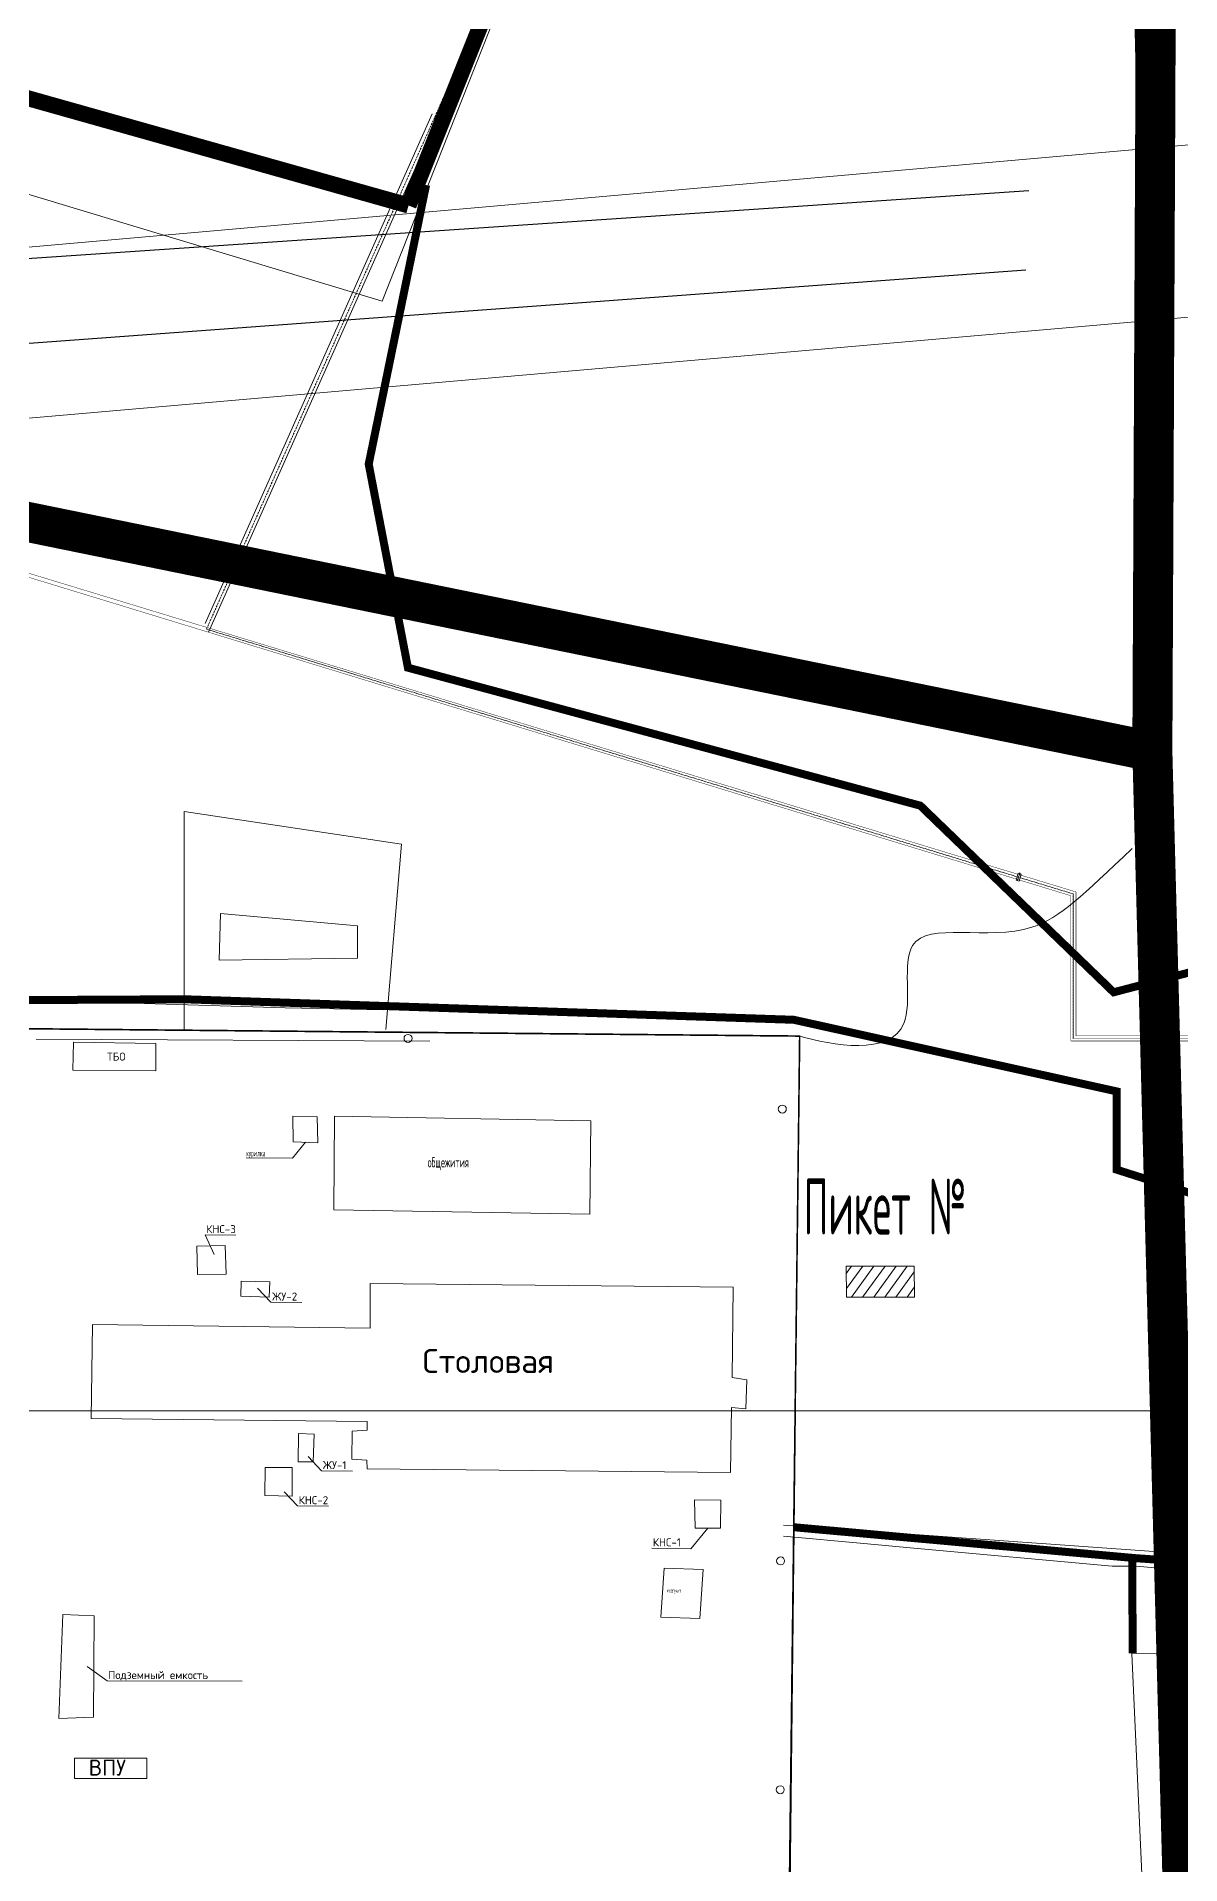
# Model space of a CAD drawing. Header units: millimetres. Extents: x 519 to 9564855, y -810 to 5021775.
# Drawn here: x 9529345.4 to 9529488.3, y 4999943.3 to 5000171.7 of the extents above; entities that cross this region are included whole.
import ezdxf

# ---------------------------------------------------------------- set-up
doc = ezdxf.new("R2010")
doc.units = ezdxf.units.MM
doc.header["$LTSCALE"] = 2
doc.header["$MEASUREMENT"] = 0
for name, pattern in [('1', [0]), ('CENTER2', [28.575, 19.05, -3.175, 3.175, -3.175]), ('DASHED', [0.75, 0.5, -0.25]), ('HIDDEN', [0.1875, 0.125, -0.0625]), ('HIDDEN2', [4.7625, 3.175, -1.5875])]:
    doc.linetypes.add(name, pattern=pattern)
for name, color, linetype in [('GRID_PULKOVO', 7, 'Continuous'), ('Kanalizacia', 252, '1'), ('MTAG ОТОПЛЕНИЯ', 30, 'Continuous'), ('NEW ОТОПЛЕНИЯ', 1, 'Continuous'), ('ograda', 252, 'Ограда металлическая на фундаменте'), ('ROAD_GROUND', 9, 'Continuous'), ('Stolb', 1, '1'), ('zdanie', 8, '1')]:
    doc.layers.add(name, color=color, linetype=linetype)
for name, color, linetype, lineweight in [('В.волж.подача', 171, 'Continuous', 30), ('Л.фунд.', 7, 'Continuous', 40), ('Оптиковолоконный кабель', 220, 'CAB6', 20), ('связь', 4, 'Continuous', 13), ('Электро', 1, 'Continuous', 30), ('Электроснаб', 1, 'Continuous', 18), ('Электроснабжене', 1, 'Continuous', 18)]:
    doc.layers.add(name, color=color, linetype=linetype, lineweight=lineweight)
doc.styles.get("Standard").update_dxf_attribs({"font": 'isocpeur.ttf', "width": 0.5})
doc.linetypes.add('CAB', pattern='A,0.7,-0.43403,["K",Standard,S=0.9,R=0,X=-0.4,Y=-0.3],-0.8', length=1.93403)
doc.linetypes.add('CAB6', pattern='A,0.9,-0.9,["6",Standard,S=0.9,R=0,X=-0.8,Y=-0.4],11', length=12.8)
doc.linetypes.add('Кабель подземный низкого напряжения', pattern='A,2.25,-1,[12,митяй.shx,S=0.005,R=0,X=0,Y=0],4.5,[12,митяй.shx,S=0.005,R=180,X=0,Y=0],-1,2.25', length=11)
doc.linetypes.add('Ограда металлическая на фундаменте', pattern='A,0.75,-0.5,0.5,[1,митяй.shx,S=0.05,R=0,X=0,Y=0],-0.5,0.5,-0.5,0.75', length=4)

msp = doc.modelspace()

# ---------------------------------------------------------------- hatches: boundary and pattern name
at = {"linetype": 'ByBlock', "lineweight": 0, "ltscale": 80}
h = msp.add_hatch(dxfattribs=at)
h.set_pattern_fill('ANSI31', color=0, scale=9, angle=9, style=0)
h.set_pattern_definition([(54, (7e-05, 0.0136), (-0.91014411867, 0.66125840883), [])])
h.paths.add_polyline_path([(9529446.53978, 5000018.08916), (9529446.59508, 5000014.21445), (9529455.08393, 5000014.21427), (9529455.02863, 5000018.08898)])

# ---------------------------------------------------------------- linework, layer by layer
at = {"color": 132, "lineweight": 0, "ltscale": 2000}
msp.add_line((9529388.558, 5000138.672, -0.129), (9529409.488, 5000191.572, -0.129), dxfattribs=at)
at = {"color": 40, "lineweight": 0, "ltscale": 2000}
msp.add_line((9529335.238, 5000154.782, -0.129), (9529388.558, 5000138.672, -0.129), dxfattribs=at)
at = {"color": 0, "linetype": 'ByBlock', "lineweight": 0, "ltscale": 80}
for p, q in [((9529446.53978, 5000018.08916), (9529455.02863, 5000018.08898)), ((9529446.53978, 5000018.08916), (9529446.59508, 5000014.21445)), ((9529455.02863, 5000018.08898), (9529455.08393, 5000014.21427)), ((9529446.59508, 5000014.21445), (9529455.08393, 5000014.21427))]:
    msp.add_line(p, q, dxfattribs=at)
at = {"lineweight": 0}
msp.add_line((9529438.708, 4999985.71378, -0.12603), (9529484.97153, 4999982.39392), dxfattribs=at)
at = {"color": 5, "lineweight": 0}
for p, q in [((9529448.7324, 4999983.42132, -0.129), (9529438.708, 4999984.34428, -0.129)), ((9529479.788, 4999980.562, -0.129), (9529455.01092, 4999982.84325, -0.129))]:
    msp.add_line(p, q, dxfattribs=at)
at = {"color": 5, "lineweight": 0, "ltscale": 5000}
for p, q in [((9529448.7324, 4999983.42132, -0.129), (9529455.01092, 4999982.84325, -0.129)), ((9529482.788, 4999980.562, -0.129), (9529494.628, 4999979.552, -0.129))]:
    msp.add_line(p, q, dxfattribs=at)
at = {"color": 40, "linetype": 'DASHED', "lineweight": 0, "ltscale": 5}
msp.add_line((9529479.788, 4999980.562, -0.129), (9529482.788, 4999980.562, -0.129), dxfattribs=at)
at = {"color": 132, "linetype": 'ByBlock', "lineweight": 0, "const_width": 2, "elevation": -0.129}
for points in [[(9529391.858, 5000150.632), (9529391.858, 5000150.632), (9529391.858, 5000150.632), (9529391.858, 5000150.632), (9529448.0902, 5000291.37535)], [(9529338.508, 5000165.672), (9529338.508, 5000165.672), (9529338.508, 5000165.672), (9529338.508, 5000165.672), (9529391.858, 5000150.632)]]:
    msp.add_lwpolyline(points, dxfattribs=at)
at = {"color": 3, "linetype": 'ByBlock', "lineweight": 0, "ltscale": 2, "const_width": 0.2, "elevation": -0.0749}
msp.add_lwpolyline([(9529439.3088, 4999929.1994), (9529342.2231, 4999929.3051), (9529343.7606, 5000047.7532), (9529440.73, 5000046.83), (9529439.3088, 4999929.1994)], dxfattribs=at)
at = {"linetype": 'Continuous', "lineweight": 0}
for points, elevation in [([(9529440.6633, 5000045.8238), (9529440.73, 5000046.83)], -0.0097), ([(9529440.6633, 5000045.8238), (9529440.73, 5000046.83)], -0.0846), ([(9529440.6633, 5000045.8238), (9529440.73, 5000046.83)], -0.0846), ([(9529380.5191, 5000033.5019), (9529380.4556, 5000036.7362), (9529377.3811, 5000036.8416)], 3.5722), ([(9529377.3811, 5000036.8416), (9529377.4446, 5000033.6073), (9529380.5191, 5000033.5019)], 3.5722), ([(9529380.5191, 5000033.5019), (9529380.4556, 5000036.7362), (9529377.3811, 5000036.8416)], 3.5722), ([(9529377.3811, 5000036.8416), (9529377.4446, 5000033.6073), (9529380.5191, 5000033.5019)], 3.5722), ([(9529382.6216, 5000036.8123), (9529382.5167, 5000025.1328), (9529414.5172, 5000024.5722)], 0.1092), ([(9529414.5172, 5000024.5722), (9529414.6221, 5000036.2517), (9529382.6216, 5000036.8123)], 0.1092), ([(9529371.56676, 5000031.61069), (9529377.34227, 5000031.59174), (9529378.98185, 5000033.5546)], 25.0928), ([(9529371.56676, 5000031.61069), (9529377.34227, 5000031.59174), (9529378.98185, 5000033.5546)], 25.0928), ([(9529386.7064, 4999998.4221), (9529386.6731, 4999997.571), (9529384.8288, 4999997.4711), (9529384.7778, 4999993.9701), (9529386.6251, 4999993.8082), (9529386.6845, 4999992.7541), (9529432.0758, 4999992.2792), (9529432.1956, 5000000.4021), (9529434.0006, 5000000.2511), (9529434.1419, 5000003.8728), (9529432.2885, 5000004.1418), (9529432.4361, 5000015.4499)], 2.5006), ([(9529387.0448, 5000015.9248), (9529432.4361, 5000015.4499)], 4.8902), ([(9529427.5932, 4999988.8831), (9529430.8672, 4999988.845), (9529430.836, 4999985.3394), (9529427.6582, 4999985.3481), (9529427.5932, 4999988.8831)], -0.0385), ([(9529422.23879, 4999982.84708), (9529427.1435, 4999982.74449), (9529429.2471, 4999985.34375)], 25.0928), ([(9529422.23879, 4999982.84708), (9529427.1435, 4999982.74449), (9529429.2471, 4999985.34375)], 25.0928), ([(9529428.6549, 4999980.1508), (9529423.7859, 4999980.3189), (9529423.3897, 4999974.2177)], -0.1121), ([(9529423.3897, 4999974.2177), (9529428.2587, 4999974.0496), (9529428.6549, 4999980.1508)], -0.0818)]:
    msp.add_lwpolyline(points, dxfattribs=dict(at, elevation=elevation))
at = {"lineweight": 0}
for points, elevation in [([(9529350.0092, 5000046.0728), (9529360.2699, 5000045.8925), (9529360.2928, 5000042.4868), (9529349.9232, 5000042.5834), (9529350.0092, 5000046.0728)], -0.5125), ([(9529367.55815, 5000019.53791), (9529366.44037, 5000021.97973), (9529370.28715, 5000021.95189)], 25.0928), ([(9529372.99412, 5000015.34203), (9529374.66663, 5000013.55988), (9529378.51342, 5000013.53203)], 25.0928), ([(9529379.32826, 4999994.26912), (9529381.00077, 4999992.48697), (9529384.84756, 4999992.45912)], 25.0928), ([(9529376.316, 4999989.89099), (9529377.98852, 4999988.10884), (9529381.8353, 4999988.08099)], 25.0928), ([(9529422.23879, 4999982.84708), (9529422.23879, 4999982.84708), (9529427.1435, 4999982.74449)], 25.0928), ([(9529422.23879, 4999982.84708), (9529422.23879, 4999982.84708), (9529427.1435, 4999982.74449)], 25.0928), ([(9529351.70324, 4999968.05908), (9529354.20037, 4999966.2565), (9529371.06314, 4999966.22866)], -0.5045)]:
    msp.add_lwpolyline(points, dxfattribs=dict(at, elevation=elevation))
at = {"lineweight": 0, "ltscale": 2000}
msp.add_open_spline([(9529482.27931, 5000070.25483), (9529476.09157, 5000064.48737, -0.129), (9529468.949, 5000056.99629, -0.129), (9529451.5691, 5000063.03887, -0.129), (9529456.88994, 5000043.43886, -0.129), (9529444.70212, 5000045.67157, -0.129), (9529440.73, 5000046.83, -0.0097)], degree=3, knots=[0, 0, 0, 0, 8.953323406, 22.970017024, 32.780756038, 47.874474434, 47.874474434, 47.874474434, 47.874474434], dxfattribs=at)
at = {"layer": 'GRID_PULKOVO', "lineweight": 0}
msp.add_line((9519000, 5000000), (9533000, 5000000), dxfattribs=at)
at = {"layer": 'Kanalizacia', "lineweight": 0}
for points, elevation in [([(9529385.4977, 5000056.5837), (9529385.4848, 5000060.6058), (9529368.3673, 5000062.152), (9529368.2013, 5000056.3184), (9529385.4977, 5000056.5837)], -0.6849), ([(9529369.0558, 5000017.083), (9529365.4988, 5000017.0183), (9529365.419, 5000020.5732), (9529368.9249, 5000020.6609), (9529369.0558, 5000017.083)], -0.5317), ([(9529374.5135, 5000016.1026), (9529374.4369, 5000014.1945), (9529370.8884, 5000014.3095), (9529370.939, 5000016.2034), (9529374.5135, 5000016.1026)], -0.4803), ([(9529378.0642, 4999993.6345), (9529379.9566, 4999993.6243), (9529380.0581, 4999997.064), (9529378.1186, 4999997.1724), (9529378.0642, 4999993.6345)], -0.3362), ([(9529373.9261, 4999992.9291), (9529373.8875, 4999989.4038), (9529377.3036, 4999989.3345), (9529377.3296, 4999992.9081), (9529373.9261, 4999992.9291)], -0.3359), ([(9529427.5932, 4999988.8831), (9529430.8672, 4999988.845), (9529430.836, 4999985.3394), (9529427.6582, 4999985.3481), (9529427.5932, 4999988.8831)], -0.0385), ([(9529348.1594, 4999961.5402), (9529352.4776, 4999961.6941), (9529352.5781, 4999974.3832), (9529348.6522, 4999974.5425), (9529348.1594, 4999961.5402)], -0.5045)]:
    msp.add_lwpolyline(points, dxfattribs=dict(at, elevation=elevation))
at = {"layer": 'MTAG ОТОПЛЕНИЯ', "lineweight": 0}
msp.add_line((9529366.87825, 5000097.29029, -0.129), (9529395.37833, 5000161.30251, -0.129), dxfattribs=at)
at = {"layer": 'MTAG ОТОПЛЕНИЯ', "lineweight": 0, "const_width": 0.052, "elevation": -0.129, "flags": 128}
msp.add_lwpolyline([(9529335.26403, 5000106.95969), (9529474.61568, 5000064.36924)], dxfattribs=at)
msp.add_lwpolyline([(9529335.26403, 5000106.95969), (9529474.61568, 5000064.36924)], dxfattribs=at)
at = {"layer": 'MTAG ОТОПЛЕНИЯ', "linetype": 'Continuous', "lineweight": 0, "const_width": 0.052, "elevation": -0.129, "flags": 128}
for points in [[(9529474.61574, 5000046.21685), (9529474.61568, 5000064.36924)], [(9529474.61574, 5000046.21685), (9529474.61568, 5000064.36924)], [(9529474.61574, 5000046.21684), (9529547.19074, 5000046.22155)]]:
    msp.add_lwpolyline(points, dxfattribs=at)
at = {"layer": 'NEW ОТОПЛЕНИЯ', "lineweight": 0}
msp.add_line((9529366.44864, 5000098.39294, -0.129), (9529394.8118, 5000162.09764, -0.129), dxfattribs=at)
at = {"layer": 'NEW ОТОПЛЕНИЯ', "linetype": 'Continuous', "lineweight": 0, "const_width": 0.052, "elevation": -0.129, "flags": 128}
for points in [[(9529335.79466, 5000107.29617), (9529475.25552, 5000064.84044)], [(9529335.79466, 5000107.29617), (9529475.25552, 5000064.84044)], [(9529475.25554, 5000046.85669), (9529475.25552, 5000064.84044)], [(9529475.25554, 5000046.85669), (9529475.25552, 5000064.84044)], [(9529475.25554, 5000046.85668), (9529547.19713, 5000046.85936)]]:
    msp.add_lwpolyline(points, dxfattribs=at)
at = {"layer": 'ograda', "lineweight": 0}
for points, elevation in [([(9529389.0294, 5000047.6675), (9529390.9601, 5000070.8221), (9529363.8216, 5000074.905), (9529363.8328, 5000047.7007)], -0.5055), ([(9529439.4902, 4999936.721), (9529440.2106, 4999999.9812)], -0.0736)]:
    msp.add_lwpolyline(points, dxfattribs=dict(at, elevation=elevation))
msp.add_lwpolyline([(9529440.73, 5000046.83), (9529390.2223, 5000047.3768)], dxfattribs=at)
at = {"layer": 'ROAD_GROUND', "color": 8, "lineweight": 0, "const_width": 5}
for points in [[(9529484.79633, 5000082.39723), (9529485.26736, 5000185.31856), (9529410.99746, 5000198.53609)], [(9529489.30906, 4999913.35931), (9529484.79633, 5000082.39723), (9529343.04982, 5000111.33366), (9529323.993, 5000108.872)]]:
    msp.add_lwpolyline(points, dxfattribs=at)
at = {"layer": 'ROAD_GROUND', "lineweight": 0}
msp.add_lwpolyline([(9529484.79633, 5000082.39723), (9529482.39772, 5000182.78212), (9529409.86084, 5000195.69123)], dxfattribs=at)
at = {"layer": 'Stolb', "linetype": 'Кабель подземный низкого напряжения', "lineweight": 0}
for points, elevation in [([(9529388.6687, 5000050.1025), (9529376.4482, 5000050.3616), (9529339.8622, 5000051.4813), (9529326.07625, 5000051.52673), (9529318.51216, 5000051.55166)], -0.7295), ([(9529345.30989, 5000046.45558), (9529394.52942, 5000046.17572)], 25.0928)]:
    msp.add_lwpolyline(points, dxfattribs=dict(at, elevation=elevation))
at = {"layer": 'Stolb', "lineweight": 0}
for centre in [(9529391.7907, 5000046.5368, -0.1464), (9529391.7907, 5000046.5368, -0.1464), (9529438.5621, 5000037.7083, -0.0764), (9529438.5621, 5000037.7083, -0.1513), (9529438.5621, 5000037.7083, -0.1513), (9529438.3493, 4999981.2323, 0.0257), (9529438.3493, 4999981.2323, -0.0492), (9529438.3493, 4999981.2323, -0.0492), (9529438.3007, 4999952.6385, -0.06), (9529438.3007, 4999952.6385, -0.1349), (9529438.3007, 4999952.6385, -0.1349)]:
    msp.add_circle(centre, 0.5, dxfattribs=at)
at = {"layer": 'zdanie', "linetype": 'Кабель подземный низкого напряжения', "lineweight": 0}
msp.add_line((9529387.0583, 5000010.332, -0.2523), (9529387.0448, 5000015.9248, 4.8902), dxfattribs=at)
at = {"layer": 'zdanie', "lineweight": 0}
for points, elevation in [([(9529382.6216, 5000036.8123), (9529382.5167, 5000025.1328), (9529414.5172, 5000024.5722)], 0.1092), ([(9529414.5172, 5000024.5722), (9529414.6221, 5000036.2517), (9529382.6216, 5000036.8123)], 0.1092), ([(9529386.6819, 4999998.64584), (9529386.6731, 4999997.571), (9529384.8288, 4999997.4711), (9529384.7778, 4999993.9701), (9529386.6251, 4999993.8082), (9529386.6845, 4999992.7541), (9529432.0758, 4999992.2792), (9529432.1956, 5000000.4021), (9529434.0006, 5000000.2511), (9529434.1419, 5000003.8728), (9529432.2885, 5000004.1418), (9529432.4361, 5000015.4499)], 2.5006), ([(9529387.0448, 5000015.9248), (9529432.4361, 5000015.4499)], 4.8902), ([(9529387.0583, 5000010.332), (9529352.3685, 5000010.7972), (9529352.1943, 4999999.0504), (9529386.6819, 4999998.64584)], -0.2523), ([(9529428.6549, 4999980.1508), (9529423.7859, 4999980.3189), (9529423.3897, 4999974.2177)], -0.1121), ([(9529423.3897, 4999974.2177), (9529428.2587, 4999974.0496), (9529428.6549, 4999980.1508)], -0.0818), ([(9529350.1099, 4999956.6059), (9529350.1199, 4999954.0591), (9529359.1577, 4999954.0476)], -9.2218), ([(9529359.1577, 4999954.0476), (9529359.1477, 4999956.5944), (9529350.1099, 4999956.6059)], -9.1795)]:
    msp.add_lwpolyline(points, dxfattribs=dict(at, elevation=elevation))
at = {"layer": 'В.волж.подача', "linetype": 'HIDDEN', "lineweight": 0}
for p, q in [((9529366.61368, 5000097.67782, -0.129), (9529398.22209, 5000168.61102, -0.129)), ((9529474.92084, 5000046.522, -0.129), (9529474.92084, 5000064.59468, -0.129)), ((9529474.92084, 5000046.522, -0.129), (9529474.92084, 5000064.59468, -0.129))]:
    msp.add_line(p, q, dxfattribs=at)
at = {"layer": 'В.волж.подача', "color": 171, "lineweight": 0, "const_width": 0.05175, "elevation": -0.129, "flags": 128}
for points in [[(9529366.61368, 5000097.67782), (9529474.92084, 5000064.59468)], [(9529366.61368, 5000097.67782), (9529474.92084, 5000064.59468)], [(9529474.92084, 5000064.59468), (9529474.92084, 5000046.522)], [(9529474.92084, 5000064.59468), (9529474.92084, 5000046.522)], [(9529474.92084, 5000046.522), (9529535.828, 5000046.522)]]:
    msp.add_lwpolyline(points, dxfattribs=at)
at = {"layer": 'В.волж.подача', "linetype": 'HIDDEN', "lineweight": 0, "elevation": -0.129}
msp.add_lwpolyline([(9529474.92084, 5000064.59468), (9529366.61368, 5000097.67782)], dxfattribs=at)
msp.add_lwpolyline([(9529474.92084, 5000064.59468), (9529366.61368, 5000097.67782)], dxfattribs=at)
at = {"layer": 'Л.фунд.', "linetype": 'CENTER2', "lineweight": 0}
for p, q in [((9529467.76272, 5000066.3097, -0.129), (9529468.02571, 5000067.17042, -0.129)), ((9529467.76272, 5000066.3097, -0.129), (9529468.02571, 5000067.17042, -0.129)), ((9529468.02571, 5000067.17042, -0.129), (9529468.40825, 5000067.05353, -0.129)), ((9529468.02571, 5000067.17042, -0.129), (9529468.40825, 5000067.05353, -0.129)), ((9529468.40825, 5000067.05353, -0.129), (9529468.14527, 5000066.19281, -0.129)), ((9529468.40825, 5000067.05353, -0.129), (9529468.14527, 5000066.19281, -0.129)), ((9529468.14527, 5000066.19281, -0.129), (9529467.76272, 5000066.3097, -0.129)), ((9529468.14527, 5000066.19281, -0.129), (9529467.76272, 5000066.3097, -0.129))]:
    msp.add_line(p, q, dxfattribs=at)
at = {"layer": 'Л.фунд.', "linetype": 'CENTER2', "lineweight": 0, "elevation": -0.129, "flags": 128}
msp.add_lwpolyline([(9529467.95399, 5000066.25125), (9529467.99659, 5000066.39066), (9529468.08425, 5000066.68296), (9529468.1804, 5000067.00355), (9529468.21698, 5000067.11197), (9529468.26419, 5000067.25191)], dxfattribs=at)
msp.add_lwpolyline([(9529467.95399, 5000066.25125), (9529467.99659, 5000066.39066), (9529468.08425, 5000066.68296), (9529468.1804, 5000067.00355), (9529468.21698, 5000067.11197), (9529468.26419, 5000067.25191)], dxfattribs=at)
at = {"layer": 'Оптиковолоконный кабель', "color": 6, "linetype": 'CAB', "lineweight": 20, "ltscale": 0.5, "elevation": -31.4499}
msp.add_lwpolyline([(9528891.2561, 5000148.2248), (9528914.4056, 5000135.5364), (9528940.015, 5000125.1846), (9528963.175, 5000166.1029), (9529030.5914, 5000133.6933), (9529034.9809, 5000125.6898), (9529014.576, 5000079.7806), (9528948.80722, 4999950.23687), (9528967.9265, 4999940.5301), (9528972.0682, 4999927.432), (9529401.5593, 4999724.1736), (9529440.4366, 4999717.5799), (9529502.05899, 4999738.40584), (9529490.25463, 4999792.22354), (9529482.2404, 4999969.6715), (9529515.34239, 4999969.85996)], dxfattribs=at)
at = {"layer": 'Оптиковолоконный кабель', "color": 6, "linetype": 'CAB', "ltscale": 0.5, "const_width": 1}
msp.add_lwpolyline([(9529533.00854, 5000062.02984), (9529520.9869, 5000058.4385), (9529501.3486, 5000057.9089), (9529479.9643, 5000052.3028), (9529455.7993, 5000075.6286), (9529391.7784, 5000092.8717), (9529386.8798, 5000118.3155), (9529394.0488, 5000153.1928)], dxfattribs=at)
at = {"layer": 'Оптиковолоконный кабель', "color": 6, "linetype": 'CAB', "ltscale": 0.5, "const_width": 1, "elevation": 24.46572}
msp.add_lwpolyline([(9529162.42049, 4999978.55254), (9529285.62981, 5000049.37353), (9529326.60832, 5000051.19259), (9529328.6039, 5000051.2432), (9529363.83127, 5000051.43076), (9529439.999, 5000048.8653), (9529480.35217, 5000039.91563), (9529480.3481, 5000030.1311), (9529495.4553, 5000025.3223), (9529496.3045, 4999986.0489), (9529495.92859, 4999980.65812), (9529482.71972, 4999981.57921)], dxfattribs=at)
at = {"layer": 'связь', "color": 6, "linetype": 'HIDDEN2', "const_width": 1}
for points, elevation in [([(9529482.71972, 4999981.57921), (9529440.04505, 4999985.44376)], 24.46572), ([(9529482.34373, 4999969.67209), (9529482.27494, 4999981.75508)], -31.4499)]:
    msp.add_lwpolyline(points, dxfattribs=dict(at, elevation=elevation))
at = {"layer": 'Электро'}
for p, q in [((9529469.361, 5000152.4744, -25.3891), (9529273.76757, 5000139.21398, 0)), ((9529273.61951, 5000128.24826, 0), (9529468.9844, 5000142.5721, -25.3689))]:
    msp.add_line(p, q, dxfattribs=at)
at = {"layer": 'Электроснаб', "color": 1, "lineweight": 0}
for p, q in [((9529509.03757, 5000159.96298, 0), (9529273.76757, 5000139.21398, 0)), ((9529272.89044, 5000117.80523, 0), (9529614.14179, 5000147.59348, 0))]:
    msp.add_line(p, q, dxfattribs=at)
at = {"layer": 'Электроснабжене', "color": 1, "lineweight": 0}
for p, q in [((9529509.03757, 5000159.96298, 0), (9529273.76757, 5000139.21398, 0)), ((9529272.89044, 5000117.80523, 0), (9529614.14179, 5000147.59348, 0))]:
    msp.add_line(p, q, dxfattribs=at)

# ---------------------------------------------------------------- texts
at = {"lineweight": 0}
for s, height, p in [('ТБО', 1, (9529354.19113, 5000043.76312, 25.0928)), ('КНС-3', 1, (9529366.57867, 5000022.19739, 25.0928)), ('ЖУ-2', 1, (9529374.80493, 5000013.77753, 25.0928)), ('Столовая', 3, (9529393.60697, 5000004.7237, 25.0928)), ('Столовая', 3, (9529393.60697, 5000004.7237, 25.0928)), ('ЖУ-1', 1, (9529381.13907, 4999992.70462, 25.0928)), ('КНС-2', 1, (9529378.12682, 4999988.32649, 25.0928)), ('КНС-1', 1, (9529422.37709, 4999983.06473, 25.0928)), ('КНС-1', 1, (9529422.37709, 4999983.06473, 25.0928)), ('Подземный емкость', 1, (9529354.33866, 4999966.47416, -0.5045)), ('ВПУ', 2, (9529351.89092, 4999954.40357, 25.0928))]:
    msp.add_text(s, height=height, dxfattribs=at).set_placement(p)
at = {"linetype": 'Continuous', "lineweight": 0, "attachment_point": 1}
for s, insert, char_height, width in [('курилка', (9529371.56676, 5000032.59759, 25.0928), 0.8, 4.9359236), ('курилка', (9529371.56676, 5000032.59759, 25.0928), 0.8, 4.9359236), ('общежития', (9529394.24715, 5000031.70799, 25.0928), 1.3, 7.42), ('общежития', (9529394.24715, 5000031.70799, 25.0928), 1.3, 7.42)]:
    msp.add_mtext(s, dxfattribs=dict(at, insert=insert, char_height=char_height, width=width))
at = {"color": 0, "linetype": 'ByBlock', "lineweight": 0, "ltscale": 80, "insert": (9529441.22535, 5000029.0112), "char_height": 7, "attachment_point": 1}
msp.add_mtext('Пикет №', dxfattribs=at)
at = {"linetype": 'Continuous', "lineweight": 0, "insert": (9529424.14992, 4999977.82375, 25.0928), "char_height": 0.5, "width": 1.9017469, "attachment_point": 1, "rotation": 358.2708718}
msp.add_mtext('медпункт', dxfattribs=at)
msp.add_mtext('медпункт', dxfattribs=at)

doc.saveas('drawing.dxf')
